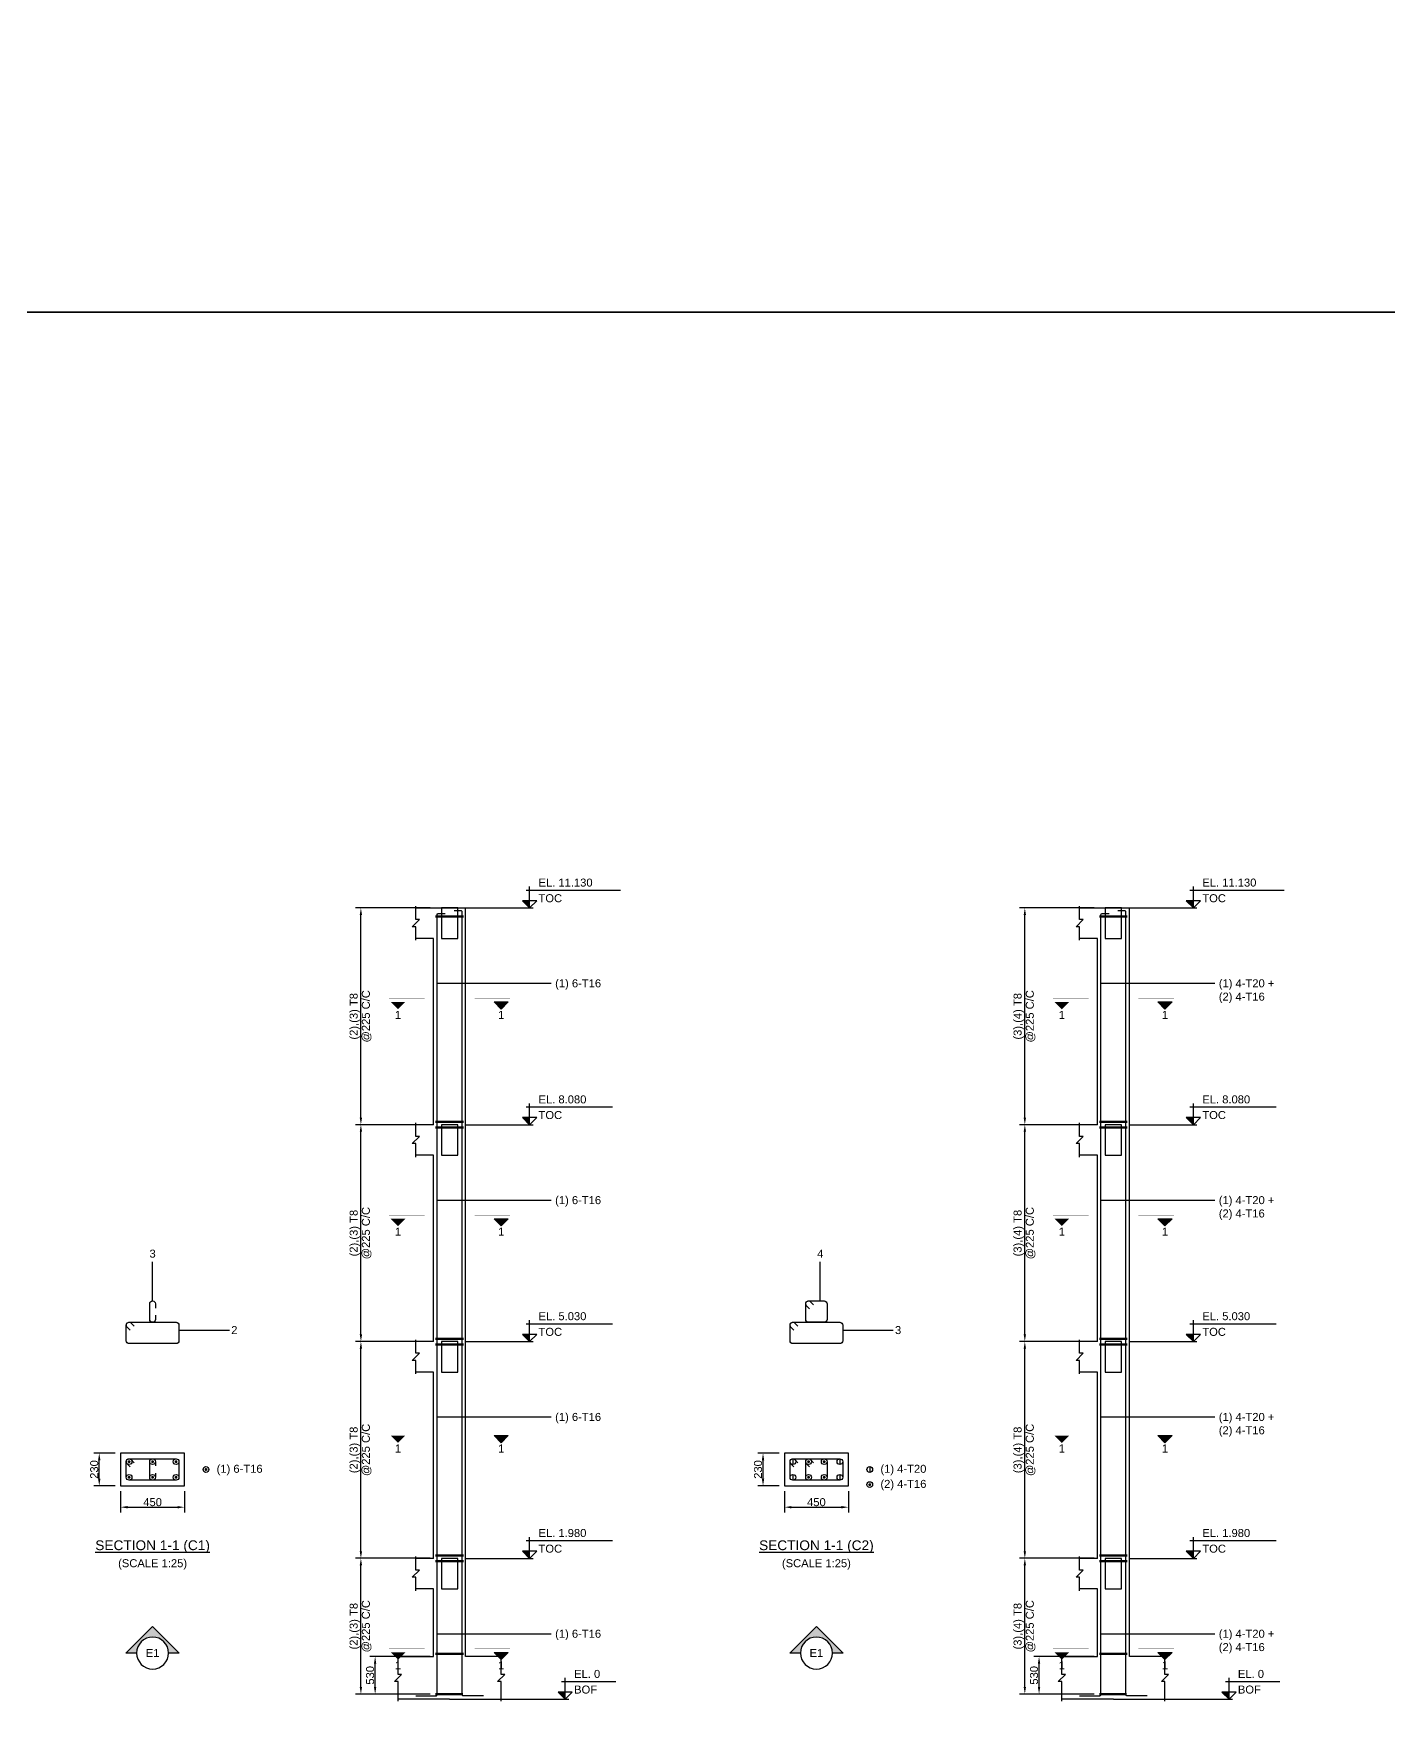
# Model space of a CAD drawing. Header units: inches. Extents: x -816171 to 9366335, y -450961 to 689132.
# Drawn here: x -361006 to -322912, y 46763 to 93886 of the extents above; entities that cross this region are included whole.
import ezdxf
from ezdxf.enums import TextEntityAlignment as Align

# ---------------------------------------------------------------- set-up
doc = ezdxf.new("R2010")
doc.units = ezdxf.units.IN
doc.header["$MEASUREMENT"] = 0
doc.linetypes.add('SCHidden', pattern=[1000, 500, -500])
for name, color, linetype in [('colSectionMarkLayer', 5, 'Continuous'), ('Concrete Line', 2, 'Continuous'), ('Dim', 31, 'Continuous'), ('Hatch', 25, 'Continuous'), ('Labels', 4, 'Continuous'), ('Link', 225, 'Continuous'), ('Reinforcement', 130, 'Continuous'), ('Text', 31, 'Continuous')]:
    doc.layers.add(name, color=color, linetype=linetype)
doc.styles.add('SC-BBS1', font='SansSerif')
doc.styles.add('SC-COL2', font='SansSerif')
doc.styles.get("Standard").update_dxf_attribs({"font": 'txt.shx'})
doc.dimstyles.new('ColumnSch', dxfattribs={"dimtxt": 225, "dimasz": 200, "dimexe": 150, "dimexo": 150, "dimgap": 25, "dimtad": 1, "dimtoh": 1, "dimdec": 4, "dimzin": 0, "dimdsep": 46, "dimtxsty": 'SC-COL2', "dimcen": 0.09, "dimclrd": 8, "dimclre": 8, "dimclrt": 31, "dimadec": 0, "dimazin": 0, "dimtfac": 1, "dimtdec": 0, "dimtix": 1, "dimtofl": 0, "dimtmove": 0, "dimatfit": 3, "dimfxl": 1, "dimtolj": 1, "dimtzin": 0, "dimarcsym": 0})
doc.dimstyles.get("Standard").update_dxf_attribs({"dimtxt": 0.18, "dimasz": 0.18, "dimexe": 0.18, "dimexo": 0.0625, "dimgap": 0.09, "dimtad": 0, "dimtih": 1, "dimtoh": 1, "dimdec": 4, "dimzin": 0, "dimdsep": 46, "dimtxsty": 'Standard', "dimcen": 0.09, "dimadec": 0, "dimazin": 0, "dimtfac": 1, "dimtdec": 4, "dimtofl": 0, "dimtmove": 0, "dimatfit": 3, "dimfxl": 1, "dimtolj": 1, "dimtzin": 0, "dimarcsym": 0})

# ---------------------------------------------------------------- blocks, each defined once
blk = doc.blocks.new('*D351')
at = {"layer": 'DEFPOINTS', "color": 0, "transparency": 16777216}
for p in [(-351802, 51013), (-349702, 51013), (-349702, 47195)]:
    blk.add_point(p, dxfattribs=at)
at = {"layer": 'Dim', "color": 8, "lineweight": -2, "transparency": 16777216}
for p, q in [((-349852, 51013), (-351952, 51013)), ((-351802, 47395), (-351802, 50813)), ((-349852, 47195), (-351952, 47195))]:
    blk.add_line(p, q, dxfattribs=at)
at = {"layer": 'Dim', "color": 8, "transparency": 16777216}
for points in [[(-351835, 50813), (-351769, 50813), (-351802, 51013)], [(-351835, 47395), (-351769, 47395), (-351802, 47195)]]:
    blk.add_solid(points, dxfattribs=at)
at = {"layer": 'Dim', "color": 31, "lineweight": 50, "transparency": 16777216, "char_height": 225, "attachment_point": 5, "rotation": 90, "style": 'SC-COL2'}
for s, insert in [('\\A1;(2),(3) T8', (-351972, 49104)), ('\\A1;@225 C/C', (-351640, 49104))]:
    blk.add_mtext(s, dxfattribs=dict(at, insert=insert))
blk = doc.blocks.new('*D352')
at = {"layer": 'DEFPOINTS', "color": 0, "transparency": 16777216}
for p in [(-351402, 48251), (-349702, 48251), (-349702, 47195)]:
    blk.add_point(p, dxfattribs=at)
at = {"layer": 'Dim', "color": 8, "lineweight": -2, "transparency": 16777216}
for p, q in [((-349852, 48251), (-351552, 48251)), ((-351402, 47395), (-351402, 48051)), ((-349852, 47195), (-351552, 47195))]:
    blk.add_line(p, q, dxfattribs=at)
at = {"layer": 'Dim', "color": 8, "transparency": 16777216}
for points in [[(-351435, 48051), (-351369, 48051), (-351402, 48251)], [(-351435, 47395), (-351369, 47395), (-351402, 47195)]]:
    blk.add_solid(points, dxfattribs=at)
at = {"layer": 'Dim', "color": 31, "lineweight": 50, "transparency": 16777216, "insert": (-351543, 47723), "char_height": 225, "attachment_point": 5, "rotation": 90, "style": 'SC-COL2'}
blk.add_mtext('\\A1;530', dxfattribs=at)
blk = doc.blocks.new('*D353')
at = {"layer": 'DEFPOINTS', "color": 0, "transparency": 16777216}
for p in [(-351802, 57109), (-349702, 57109), (-349702, 51013)]:
    blk.add_point(p, dxfattribs=at)
at = {"layer": 'Dim', "color": 8, "lineweight": -2, "transparency": 16777216}
for p, q in [((-349852, 57109), (-351952, 57109)), ((-351802, 51213), (-351802, 56909)), ((-349852, 51013), (-351952, 51013))]:
    blk.add_line(p, q, dxfattribs=at)
at = {"layer": 'Dim', "color": 8, "transparency": 16777216}
for points in [[(-351835, 56909), (-351769, 56909), (-351802, 57109)], [(-351835, 51213), (-351769, 51213), (-351802, 51013)]]:
    blk.add_solid(points, dxfattribs=at)
at = {"layer": 'Dim', "color": 31, "lineweight": 50, "transparency": 16777216, "char_height": 225, "attachment_point": 5, "rotation": 90, "style": 'SC-COL2'}
for s, insert in [('\\A1;(2),(3) T8', (-351972, 54061)), ('\\A1;@225 C/C', (-351640, 54061))]:
    blk.add_mtext(s, dxfattribs=dict(at, insert=insert))
blk = doc.blocks.new('*D354')
at = {"layer": 'DEFPOINTS', "color": 0, "transparency": 16777216}
for p in [(-351802, 63205), (-349702, 63205), (-349702, 57109)]:
    blk.add_point(p, dxfattribs=at)
at = {"layer": 'Dim', "color": 8, "lineweight": -2, "transparency": 16777216}
for p, q in [((-349852, 63205), (-351952, 63205)), ((-351802, 57309), (-351802, 63005)), ((-349852, 57109), (-351952, 57109))]:
    blk.add_line(p, q, dxfattribs=at)
at = {"layer": 'Dim', "color": 8, "transparency": 16777216}
for points in [[(-351835, 63005), (-351769, 63005), (-351802, 63205)], [(-351835, 57309), (-351769, 57309), (-351802, 57109)]]:
    blk.add_solid(points, dxfattribs=at)
at = {"layer": 'Dim', "color": 31, "lineweight": 50, "transparency": 16777216, "char_height": 225, "attachment_point": 5, "rotation": 90, "style": 'SC-COL2'}
for s, insert in [('\\A1;(2),(3) T8', (-351972, 60157)), ('\\A1;@225 C/C', (-351640, 60157))]:
    blk.add_mtext(s, dxfattribs=dict(at, insert=insert))
blk = doc.blocks.new('*D355')
at = {"layer": 'DEFPOINTS', "color": 0, "transparency": 16777216}
for p in [(-351802, 69301), (-349702, 69301), (-349702, 63205)]:
    blk.add_point(p, dxfattribs=at)
at = {"layer": 'Dim', "color": 8, "lineweight": -2, "transparency": 16777216}
for p, q in [((-349852, 69301), (-351952, 69301)), ((-351802, 63405), (-351802, 69101)), ((-349852, 63205), (-351952, 63205))]:
    blk.add_line(p, q, dxfattribs=at)
at = {"layer": 'Dim', "color": 8, "transparency": 16777216}
for points in [[(-351835, 69101), (-351769, 69101), (-351802, 69301)], [(-351835, 63405), (-351769, 63405), (-351802, 63205)]]:
    blk.add_solid(points, dxfattribs=at)
at = {"layer": 'Dim', "color": 31, "lineweight": 50, "transparency": 16777216, "char_height": 225, "attachment_point": 5, "rotation": 90, "style": 'SC-COL2'}
for s, insert in [('\\A1;@225 C/C', (-351640, 66253)), ('\\A1;(2),(3) T8', (-351972, 66253))]:
    blk.add_mtext(s, dxfattribs=dict(at, insert=insert))
blk = doc.blocks.new('*D356')
at = {"layer": 'DEFPOINTS', "color": 0, "transparency": 16777216}
for p in [(-358558, 53051), (-356758, 53051), (-356758, 52451)]:
    blk.add_point(p, dxfattribs=at)
at = {"layer": 'Dim', "color": 8, "lineweight": -2, "transparency": 16777216}
for p, q in [((-358558, 52901), (-358558, 52301)), ((-356758, 52901), (-356758, 52301)), ((-358358, 52451), (-356958, 52451))]:
    blk.add_line(p, q, dxfattribs=at)
at = {"layer": 'Dim', "color": 8, "transparency": 16777216}
for points in [[(-358358, 52484), (-358358, 52417), (-358558, 52451)], [(-356958, 52484), (-356958, 52417), (-356758, 52451)]]:
    blk.add_solid(points, dxfattribs=at)
at = {"layer": 'Dim', "color": 31, "transparency": 16777216, "insert": (-357658, 52591), "char_height": 225, "attachment_point": 5, "style": 'SC-COL2'}
blk.add_mtext('\\A1;450', dxfattribs=at)
blk = doc.blocks.new('*D357')
at = {"layer": 'DEFPOINTS', "color": 0, "transparency": 16777216}
for p in [(-359158, 53971), (-358558, 53971), (-358558, 53051)]:
    blk.add_point(p, dxfattribs=at)
at = {"layer": 'Dim', "color": 8, "lineweight": -2, "transparency": 16777216}
for p, q in [((-358708, 53971), (-359308, 53971)), ((-359158, 53251), (-359158, 53771)), ((-358708, 53051), (-359308, 53051))]:
    blk.add_line(p, q, dxfattribs=at)
at = {"layer": 'Dim', "color": 8, "transparency": 16777216}
for points in [[(-359191, 53771), (-359125, 53771), (-359158, 53971)], [(-359191, 53251), (-359125, 53251), (-359158, 53051)]]:
    blk.add_solid(points, dxfattribs=at)
at = {"layer": 'Dim', "color": 31, "transparency": 16777216, "insert": (-359299, 53511), "char_height": 225, "attachment_point": 5, "rotation": 90, "style": 'SC-COL2'}
blk.add_mtext('\\A1;230', dxfattribs=at)
blk = doc.blocks.new('*D358')
at = {"layer": 'DEFPOINTS', "color": 0, "transparency": 16777216}
for p in [(-333136, 51013), (-331036, 51013), (-331036, 47195)]:
    blk.add_point(p, dxfattribs=at)
at = {"layer": 'Dim', "color": 8, "lineweight": -2, "transparency": 16777216}
for p, q in [((-331186, 51013), (-333286, 51013)), ((-333136, 47395), (-333136, 50813)), ((-331186, 47195), (-333286, 47195))]:
    blk.add_line(p, q, dxfattribs=at)
at = {"layer": 'Dim', "color": 8, "transparency": 16777216}
for points in [[(-333169, 50813), (-333103, 50813), (-333136, 51013)], [(-333169, 47395), (-333103, 47395), (-333136, 47195)]]:
    blk.add_solid(points, dxfattribs=at)
at = {"layer": 'Dim', "color": 31, "lineweight": 50, "transparency": 16777216, "char_height": 225, "attachment_point": 5, "rotation": 90, "style": 'SC-COL2'}
for s, insert in [('\\A1;(3),(4) T8', (-333306, 49104)), ('\\A1;@225 C/C', (-332974, 49104))]:
    blk.add_mtext(s, dxfattribs=dict(at, insert=insert))
blk = doc.blocks.new('*D359')
at = {"layer": 'DEFPOINTS', "color": 0, "transparency": 16777216}
for p in [(-332736, 48251), (-331036, 48251), (-331036, 47195)]:
    blk.add_point(p, dxfattribs=at)
at = {"layer": 'Dim', "color": 8, "lineweight": -2, "transparency": 16777216}
for p, q in [((-331186, 48251), (-332886, 48251)), ((-332736, 47395), (-332736, 48051)), ((-331186, 47195), (-332886, 47195))]:
    blk.add_line(p, q, dxfattribs=at)
at = {"layer": 'Dim', "color": 8, "transparency": 16777216}
for points in [[(-332769, 48051), (-332703, 48051), (-332736, 48251)], [(-332769, 47395), (-332703, 47395), (-332736, 47195)]]:
    blk.add_solid(points, dxfattribs=at)
at = {"layer": 'Dim', "color": 31, "lineweight": 50, "transparency": 16777216, "insert": (-332877, 47723), "char_height": 225, "attachment_point": 5, "rotation": 90, "style": 'SC-COL2'}
blk.add_mtext('\\A1;530', dxfattribs=at)
blk = doc.blocks.new('*D360')
at = {"layer": 'DEFPOINTS', "color": 0, "transparency": 16777216}
for p in [(-333136, 57109), (-331036, 57109), (-331036, 51013)]:
    blk.add_point(p, dxfattribs=at)
at = {"layer": 'Dim', "color": 8, "lineweight": -2, "transparency": 16777216}
for p, q in [((-331186, 57109), (-333286, 57109)), ((-333136, 51213), (-333136, 56909)), ((-331186, 51013), (-333286, 51013))]:
    blk.add_line(p, q, dxfattribs=at)
at = {"layer": 'Dim', "color": 8, "transparency": 16777216}
for points in [[(-333169, 56909), (-333103, 56909), (-333136, 57109)], [(-333169, 51213), (-333103, 51213), (-333136, 51013)]]:
    blk.add_solid(points, dxfattribs=at)
at = {"layer": 'Dim', "color": 31, "lineweight": 50, "transparency": 16777216, "char_height": 225, "attachment_point": 5, "rotation": 90, "style": 'SC-COL2'}
for s, insert in [('\\A1;(3),(4) T8', (-333306, 54061)), ('\\A1;@225 C/C', (-332974, 54061))]:
    blk.add_mtext(s, dxfattribs=dict(at, insert=insert))
blk = doc.blocks.new('*D361')
at = {"layer": 'DEFPOINTS', "color": 0, "transparency": 16777216}
for p in [(-333136, 63205), (-331036, 63205), (-331036, 57109)]:
    blk.add_point(p, dxfattribs=at)
at = {"layer": 'Dim', "color": 8, "lineweight": -2, "transparency": 16777216}
for p, q in [((-331186, 63205), (-333286, 63205)), ((-333136, 57309), (-333136, 63005)), ((-331186, 57109), (-333286, 57109))]:
    blk.add_line(p, q, dxfattribs=at)
at = {"layer": 'Dim', "color": 8, "transparency": 16777216}
for points in [[(-333169, 63005), (-333103, 63005), (-333136, 63205)], [(-333169, 57309), (-333103, 57309), (-333136, 57109)]]:
    blk.add_solid(points, dxfattribs=at)
at = {"layer": 'Dim', "color": 31, "lineweight": 50, "transparency": 16777216, "char_height": 225, "attachment_point": 5, "rotation": 90, "style": 'SC-COL2'}
for s, insert in [('\\A1;(3),(4) T8', (-333306, 60157)), ('\\A1;@225 C/C', (-332974, 60157))]:
    blk.add_mtext(s, dxfattribs=dict(at, insert=insert))
blk = doc.blocks.new('*D362')
at = {"layer": 'DEFPOINTS', "color": 0, "transparency": 16777216}
for p in [(-333136, 69301), (-331036, 69301), (-331036, 63205)]:
    blk.add_point(p, dxfattribs=at)
at = {"layer": 'Dim', "color": 8, "lineweight": -2, "transparency": 16777216}
for p, q in [((-331186, 69301), (-333286, 69301)), ((-333136, 63405), (-333136, 69101)), ((-331186, 63205), (-333286, 63205))]:
    blk.add_line(p, q, dxfattribs=at)
at = {"layer": 'Dim', "color": 8, "transparency": 16777216}
for points in [[(-333169, 69101), (-333103, 69101), (-333136, 69301)], [(-333169, 63405), (-333103, 63405), (-333136, 63205)]]:
    blk.add_solid(points, dxfattribs=at)
at = {"layer": 'Dim', "color": 31, "lineweight": 50, "transparency": 16777216, "char_height": 225, "attachment_point": 5, "rotation": 90, "style": 'SC-COL2'}
for s, insert in [('\\A1;@225 C/C', (-332974, 66253)), ('\\A1;(3),(4) T8', (-333306, 66253))]:
    blk.add_mtext(s, dxfattribs=dict(at, insert=insert))
blk = doc.blocks.new('*D363')
at = {"layer": 'DEFPOINTS', "color": 0, "transparency": 16777216}
for p in [(-339896, 53051), (-338096, 53051), (-338096, 52451)]:
    blk.add_point(p, dxfattribs=at)
at = {"layer": 'Dim', "color": 8, "lineweight": -2, "transparency": 16777216}
for p, q in [((-339896, 52901), (-339896, 52301)), ((-338096, 52901), (-338096, 52301)), ((-339696, 52451), (-338296, 52451))]:
    blk.add_line(p, q, dxfattribs=at)
at = {"layer": 'Dim', "color": 8, "transparency": 16777216}
for points in [[(-339696, 52484), (-339696, 52417), (-339896, 52451)], [(-338296, 52484), (-338296, 52417), (-338096, 52451)]]:
    blk.add_solid(points, dxfattribs=at)
at = {"layer": 'Dim', "color": 31, "transparency": 16777216, "insert": (-338996, 52591), "char_height": 225, "attachment_point": 5, "style": 'SC-COL2'}
blk.add_mtext('\\A1;450', dxfattribs=at)
blk = doc.blocks.new('*D364')
at = {"layer": 'DEFPOINTS', "color": 0, "transparency": 16777216}
for p in [(-340496, 53971), (-339896, 53971), (-339896, 53051)]:
    blk.add_point(p, dxfattribs=at)
at = {"layer": 'Dim', "color": 8, "lineweight": -2, "transparency": 16777216}
for p, q in [((-340046, 53971), (-340646, 53971)), ((-340496, 53251), (-340496, 53771)), ((-340046, 53051), (-340646, 53051))]:
    blk.add_line(p, q, dxfattribs=at)
at = {"layer": 'Dim', "color": 8, "transparency": 16777216}
for points in [[(-340529, 53771), (-340463, 53771), (-340496, 53971)], [(-340529, 53251), (-340463, 53251), (-340496, 53051)]]:
    blk.add_solid(points, dxfattribs=at)
at = {"layer": 'Dim', "color": 31, "transparency": 16777216, "insert": (-340637, 53511), "char_height": 225, "attachment_point": 5, "rotation": 90, "style": 'SC-COL2'}
blk.add_mtext('\\A1;230', dxfattribs=at)

msp = doc.modelspace()

# ---------------------------------------------------------------- hatches: boundary and pattern name
at = {"layer": 'Hatch'}
for points in [[(-347058.01568, 69300.59386), (-347058.01568, 69500.59386), (-347258.01568, 69500.59386)], [(-328395.8351, 69300.59386), (-328395.8351, 69500.59386), (-328595.8351, 69500.59386)], [(-350958.01568, 66655.59386), (-350758.01568, 66455.59386), (-350558.01568, 66655.59386), (-350958.01568, 66655.59386)], [(-347658.01568, 66655.59386), (-347858.01568, 66455.59386), (-348058.01568, 66655.59386), (-347658.01568, 66655.59386)], [(-332295.8351, 66655.59386), (-332095.8351, 66455.59386), (-331895.8351, 66655.59386), (-332295.8351, 66655.59386)], [(-328995.8351, 66655.59386), (-329195.8351, 66455.59386), (-329395.8351, 66655.59386), (-328995.8351, 66655.59386)], [(-347058.01568, 63204.59386), (-347058.01568, 63404.59386), (-347258.01568, 63404.59386)], [(-328395.8351, 63204.59386), (-328395.8351, 63404.59386), (-328595.8351, 63404.59386)], [(-350958.01568, 60559.59386), (-350758.01568, 60359.59386), (-350558.01568, 60559.59386), (-350958.01568, 60559.59386)], [(-347658.01568, 60559.59386), (-347858.01568, 60359.59386), (-348058.01568, 60559.59386), (-347658.01568, 60559.59386)], [(-332295.8351, 60559.59386), (-332095.8351, 60359.59386), (-331895.8351, 60559.59386), (-332295.8351, 60559.59386)], [(-328995.8351, 60559.59386), (-329195.8351, 60359.59386), (-329395.8351, 60559.59386), (-328995.8351, 60559.59386)], [(-347058.01568, 57108.59386), (-347058.01568, 57308.59386), (-347258.01568, 57308.59386)], [(-328395.8351, 57108.59386), (-328395.8351, 57308.59386), (-328595.8351, 57308.59386)], [(-350958.01568, 54463.59386), (-350758.01568, 54263.59386), (-350558.01568, 54463.59386), (-350958.01568, 54463.59386)], [(-347658.01568, 54463.59386), (-347858.01568, 54263.59386), (-348058.01568, 54463.59386), (-347658.01568, 54463.59386)], [(-332295.8351, 54463.59386), (-332095.8351, 54263.59386), (-331895.8351, 54463.59386), (-332295.8351, 54463.59386)], [(-328995.8351, 54463.59386), (-329195.8351, 54263.59386), (-329395.8351, 54463.59386), (-328995.8351, 54463.59386)], [(-347058.01568, 51012.59386), (-347058.01568, 51212.59386), (-347258.01568, 51212.59386)], [(-328395.8351, 51012.59386), (-328395.8351, 51212.59386), (-328595.8351, 51212.59386)], [(-350958.01568, 48367.59386), (-350758.01568, 48167.59386), (-350558.01568, 48367.59386), (-350958.01568, 48367.59386)], [(-347658.01568, 48367.59386), (-347858.01568, 48167.59386), (-348058.01568, 48367.59386), (-347658.01568, 48367.59386)], [(-332295.8351, 48367.59386), (-332095.8351, 48167.59386), (-331895.8351, 48367.59386), (-332295.8351, 48367.59386)], [(-328995.8351, 48367.59386), (-329195.8351, 48167.59386), (-329395.8351, 48367.59386), (-328995.8351, 48367.59386)], [(-346058.01568, 47050.59386), (-346058.01568, 47250.59386), (-346258.01568, 47250.59386)], [(-327395.8351, 47050.59386), (-327395.8351, 47250.59386), (-327595.8351, 47250.59386)]]:
    msp.add_hatch(color=256, dxfattribs=at).paths.add_polyline_path(points, flags=0)
h = msp.add_hatch(color=256, dxfattribs=at)
edge = h.paths.add_edge_path(flags=16)
edge.add_line((-358108.01568, 48350.59386), (-358408.01568, 48350.59386))
edge.add_line((-358408.01568, 48350.59386), (-357658.01568, 49100.59386))
edge.add_line((-357658.01568, 49100.59386), (-356908.01568, 48350.59386))
edge.add_line((-356908.01568, 48350.59386), (-357208.01568, 48350.59386))
edge.add_arc((-357658.01568, 48350.59386), 450, 0, 180)
h = msp.add_hatch(color=256, dxfattribs=at)
edge = h.paths.add_edge_path(flags=16)
edge.add_line((-339445.8351, 48350.59386), (-339745.8351, 48350.59386))
edge.add_line((-339745.8351, 48350.59386), (-338995.8351, 49100.59386))
edge.add_line((-338995.8351, 49100.59386), (-338245.8351, 48350.59386))
edge.add_line((-338245.8351, 48350.59386), (-338545.8351, 48350.59386))
edge.add_arc((-338995.8351, 48350.59386), 450, 0, 180)

# ---------------------------------------------------------------- linework, layer by layer
at = {"lineweight": 50}
for p, q in [((-349702.01568, 69060.59386), (-348914.01568, 69060.59386)), ((-331035.8351, 69060.59386), (-330255.8351, 69060.59386)), ((-349702.01568, 63284.59386), (-348914.01568, 63284.59386)), ((-331035.8351, 63284.59386), (-330255.8351, 63284.59386)), ((-349702.01568, 63124.59386), (-348914.01568, 63124.59386)), ((-331035.8351, 63124.59386), (-330255.8351, 63124.59386)), ((-349702.01568, 57188.59386), (-348914.01568, 57188.59386)), ((-349702.01568, 57028.59386), (-348914.01568, 57028.59386)), ((-331035.8351, 57188.59386), (-330255.8351, 57188.59386)), ((-331035.8351, 57028.59386), (-330255.8351, 57028.59386)), ((-349702.01568, 51092.59386), (-348914.01568, 51092.59386)), ((-349702.01568, 50932.59386), (-348914.01568, 50932.59386)), ((-331035.8351, 51092.59386), (-330255.8351, 51092.59386)), ((-331035.8351, 50932.59386), (-330255.8351, 50932.59386)), ((-349702.01568, 48330.59386), (-348914.01568, 48330.59386)), ((-331035.8351, 48330.59386), (-330255.8351, 48330.59386)), ((-349702.01568, 47194.59386), (-348938.01568, 47194.59386)), ((-331035.8351, 47194.59386), (-330275.8351, 47194.59386))]:
    msp.add_line(p, q, dxfattribs=at)
for points in [[(-352437.9355, 86049.11051), (-437948.1692, 86049.11051), (-437948.1692, 140327.57571), (-352437.9355, 140327.57571)], [(-352437.9355, 31770.64531), (-437948.1692, 31770.64531), (-437948.1692, 86049.11051), (-352437.9355, 86049.11051)], [(-266927.7018, 86049.11051), (-352437.9355, 86049.11051)], [(-352437.9355, 86049.11051), (-266927.7018, 86049.11051)]]:
    msp.add_lwpolyline(points)
at = {"layer": 'colSectionMarkLayer'}
for p, q in [((-347158.01568, 69800.59386), (-344508.01568, 69800.59386)), ((-347058.01568, 69300.59386), (-347058.01568, 69900.59386)), ((-328495.8351, 69800.59386), (-325845.8351, 69800.59386)), ((-328395.8351, 69300.59386), (-328395.8351, 69900.59386)), ((-348858.01568, 69300.59386), (-346958.01568, 69300.59386)), ((-330195.8351, 69300.59386), (-328295.8351, 69300.59386)), ((-347158.01568, 63704.59386), (-344733.01568, 63704.59386)), ((-347058.01568, 63204.59386), (-347058.01568, 63804.59386)), ((-328495.8351, 63704.59386), (-326070.8351, 63704.59386)), ((-328395.8351, 63204.59386), (-328395.8351, 63804.59386)), ((-348858.01568, 63204.59386), (-346958.01568, 63204.59386)), ((-330195.8351, 63204.59386), (-328295.8351, 63204.59386)), ((-347158.01568, 57608.59386), (-344733.01568, 57608.59386)), ((-347058.01568, 57108.59386), (-347058.01568, 57708.59386)), ((-328495.8351, 57608.59386), (-326070.8351, 57608.59386)), ((-328395.8351, 57108.59386), (-328395.8351, 57708.59386)), ((-348858.01568, 57108.59386), (-346958.01568, 57108.59386)), ((-330195.8351, 57108.59386), (-328295.8351, 57108.59386)), ((-347158.01568, 51512.59386), (-344733.01568, 51512.59386)), ((-347058.01568, 51012.59386), (-347058.01568, 51612.59386)), ((-328495.8351, 51512.59386), (-326070.8351, 51512.59386)), ((-328395.8351, 51012.59386), (-328395.8351, 51612.59386)), ((-348858.01568, 51012.59386), (-346958.01568, 51012.59386)), ((-330195.8351, 51012.59386), (-328295.8351, 51012.59386)), ((-346058.01568, 47050.59386), (-346058.01568, 47650.59386)), ((-327395.8351, 47050.59386), (-327395.8351, 47650.59386)), ((-346158.01568, 47550.59386), (-344633.01568, 47550.59386)), ((-327495.8351, 47550.59386), (-325970.8351, 47550.59386)), ((-347858.01568, 47050.59386), (-345958.01568, 47050.59386)), ((-329195.8351, 47050.59386), (-327295.8351, 47050.59386))]:
    msp.add_line(p, q, dxfattribs=at)
for points in [[(-347058.01568, 69300.59386), (-346858.01568, 69500.59386), (-347258.01568, 69500.59386)], [(-328395.8351, 69300.59386), (-328195.8351, 69500.59386), (-328595.8351, 69500.59386)], [(-347058.01568, 63204.59386), (-346858.01568, 63404.59386), (-347258.01568, 63404.59386)], [(-328395.8351, 63204.59386), (-328195.8351, 63404.59386), (-328595.8351, 63404.59386)], [(-347058.01568, 57108.59386), (-346858.01568, 57308.59386), (-347258.01568, 57308.59386)], [(-328395.8351, 57108.59386), (-328195.8351, 57308.59386), (-328595.8351, 57308.59386)], [(-347058.01568, 51012.59386), (-346858.01568, 51212.59386), (-347258.01568, 51212.59386)], [(-328395.8351, 51012.59386), (-328195.8351, 51212.59386), (-328595.8351, 51212.59386)], [(-346058.01568, 47050.59386), (-345858.01568, 47250.59386), (-346258.01568, 47250.59386)], [(-327395.8351, 47050.59386), (-327195.8351, 47250.59386), (-327595.8351, 47250.59386)]]:
    msp.add_lwpolyline(points, close=True, dxfattribs=at)
at = {"layer": 'colSectionMarkLayer', "const_width": 5}
for points in [[(-350008.01568, 66755.59386), (-351008.01568, 66755.59386)], [(-350958.01568, 66655.59386), (-350758.01568, 66455.59386), (-350558.01568, 66655.59386), (-350958.01568, 66655.59386)], [(-348608.01568, 66755.59386), (-347608.01568, 66755.59386)], [(-331345.8351, 66755.59386), (-332345.8351, 66755.59386)], [(-332295.8351, 66655.59386), (-332095.8351, 66455.59386), (-331895.8351, 66655.59386), (-332295.8351, 66655.59386)], [(-329945.8351, 66755.59386), (-328945.8351, 66755.59386)], [(-350008.01568, 60659.59386), (-351008.01568, 60659.59386)], [(-350958.01568, 60559.59386), (-350758.01568, 60359.59386), (-350558.01568, 60559.59386), (-350958.01568, 60559.59386)], [(-348608.01568, 60659.59386), (-347608.01568, 60659.59386)], [(-331345.8351, 60659.59386), (-332345.8351, 60659.59386)], [(-332295.8351, 60559.59386), (-332095.8351, 60359.59386), (-331895.8351, 60559.59386), (-332295.8351, 60559.59386)], [(-329945.8351, 60659.59386), (-328945.8351, 60659.59386)], [(-350008.01568, 54563.59386), (-351008.01568, 54563.59386)], [(-350958.01568, 54463.59386), (-350758.01568, 54263.59386), (-350558.01568, 54463.59386), (-350958.01568, 54463.59386)], [(-348608.01568, 54563.59386), (-347608.01568, 54563.59386)], [(-331345.8351, 54563.59386), (-332345.8351, 54563.59386)], [(-332295.8351, 54463.59386), (-332095.8351, 54263.59386), (-331895.8351, 54463.59386), (-332295.8351, 54463.59386)], [(-329945.8351, 54563.59386), (-328945.8351, 54563.59386)], [(-350008.01568, 48467.59386), (-351008.01568, 48467.59386)], [(-350958.01568, 48367.59386), (-350758.01568, 48167.59386), (-350558.01568, 48367.59386), (-350958.01568, 48367.59386)], [(-348608.01568, 48467.59386), (-347608.01568, 48467.59386)], [(-331345.8351, 48467.59386), (-332345.8351, 48467.59386)], [(-332295.8351, 48367.59386), (-332095.8351, 48167.59386), (-331895.8351, 48367.59386), (-332295.8351, 48367.59386)], [(-329945.8351, 48467.59386), (-328945.8351, 48467.59386)]]:
    msp.add_lwpolyline(points, dxfattribs=at)
at = {"layer": 'colSectionMarkLayer'}
for points in [[(-347658.01568, 66655.59386), (-347858.01568, 66455.59386), (-348058.01568, 66655.59386), (-347658.01568, 66655.59386)], [(-328995.8351, 66655.59386), (-329195.8351, 66455.59386), (-329395.8351, 66655.59386), (-328995.8351, 66655.59386)], [(-347658.01568, 60559.59386), (-347858.01568, 60359.59386), (-348058.01568, 60559.59386), (-347658.01568, 60559.59386)], [(-328995.8351, 60559.59386), (-329195.8351, 60359.59386), (-329395.8351, 60559.59386), (-328995.8351, 60559.59386)], [(-347658.01568, 54463.59386), (-347858.01568, 54263.59386), (-348058.01568, 54463.59386), (-347658.01568, 54463.59386)], [(-328995.8351, 54463.59386), (-329195.8351, 54263.59386), (-329395.8351, 54463.59386), (-328995.8351, 54463.59386)], [(-347658.01568, 48367.59386), (-347858.01568, 48167.59386), (-348058.01568, 48367.59386), (-347658.01568, 48367.59386)], [(-328995.8351, 48367.59386), (-329195.8351, 48167.59386), (-329395.8351, 48367.59386), (-328995.8351, 48367.59386)]]:
    msp.add_lwpolyline(points, dxfattribs=at)
for points in [[(-358108.01568, 48350.59386), (-358408.01568, 48350.59386), (-357658.01568, 49100.59386), (-356908.01568, 48350.59386), (-357208.01568, 48350.59386, 1), (-358108.01568, 48350.59386, 1), (-357208.01568, 48350.59386)], [(-339445.8351, 48350.59386), (-339745.8351, 48350.59386), (-338995.8351, 49100.59386), (-338245.8351, 48350.59386), (-338545.8351, 48350.59386, 1), (-339445.8351, 48350.59386, 1), (-338545.8351, 48350.59386)]]:
    msp.add_lwpolyline(points, format="xyb", dxfattribs=at)
at = {"layer": 'Concrete Line'}
for p, q in [((-350258.01568, 69300.59386), (-348858.01568, 69300.59386)), ((-348858.01568, 63204.59386), (-348858.01568, 69300.59386)), ((-331595.8351, 69300.59386), (-330195.8351, 69300.59386)), ((-330195.8351, 63204.59386), (-330195.8351, 69300.59386)), ((-349758.01568, 68440.59386), (-350258.01568, 68440.59386)), ((-349758.01568, 63204.59386), (-349758.01568, 68440.59386)), ((-331095.8351, 68440.59386), (-331595.8351, 68440.59386)), ((-331095.8351, 63204.59386), (-331095.8351, 68440.59386)), ((-349758.01568, 63204.59386), (-350258.01568, 63204.59386)), ((-349758.01568, 63204.59386), (-349758.01568, 63204.59386)), ((-349758.01568, 63204.59386), (-349758.01568, 63204.59386)), ((-348858.01568, 57108.59386), (-348858.01568, 63204.59386)), ((-348858.01568, 63204.59386), (-348858.01568, 63204.59386)), ((-348858.01568, 63204.59386), (-348858.01568, 63204.59386)), ((-331095.8351, 63204.59386), (-331595.8351, 63204.59386)), ((-331095.8351, 63204.59386), (-331095.8351, 63204.59386)), ((-331095.8351, 63204.59386), (-331095.8351, 63204.59386)), ((-330195.8351, 57108.59386), (-330195.8351, 63204.59386)), ((-330195.8351, 63204.59386), (-330195.8351, 63204.59386)), ((-330195.8351, 63204.59386), (-330195.8351, 63204.59386)), ((-349758.01568, 62344.59386), (-350258.01568, 62344.59386)), ((-349758.01568, 57108.59386), (-349758.01568, 62344.59386)), ((-331095.8351, 62344.59386), (-331595.8351, 62344.59386)), ((-331095.8351, 57108.59386), (-331095.8351, 62344.59386)), ((-349758.01568, 57108.59386), (-350258.01568, 57108.59386)), ((-349758.01568, 57108.59386), (-349758.01568, 57108.59386)), ((-349758.01568, 57108.59386), (-349758.01568, 57108.59386)), ((-348858.01568, 51012.59386), (-348858.01568, 57108.59386)), ((-348858.01568, 57108.59386), (-348858.01568, 57108.59386)), ((-348858.01568, 57108.59386), (-348858.01568, 57108.59386)), ((-331095.8351, 57108.59386), (-331595.8351, 57108.59386)), ((-331095.8351, 57108.59386), (-331095.8351, 57108.59386)), ((-331095.8351, 57108.59386), (-331095.8351, 57108.59386)), ((-330195.8351, 51012.59386), (-330195.8351, 57108.59386)), ((-330195.8351, 57108.59386), (-330195.8351, 57108.59386)), ((-330195.8351, 57108.59386), (-330195.8351, 57108.59386)), ((-349758.01568, 56248.59386), (-350258.01568, 56248.59386)), ((-349758.01568, 51012.59386), (-349758.01568, 56248.59386)), ((-331095.8351, 56248.59386), (-331595.8351, 56248.59386)), ((-331095.8351, 51012.59386), (-331095.8351, 56248.59386)), ((-349758.01568, 51012.59386), (-350258.01568, 51012.59386)), ((-349758.01568, 51012.59386), (-349758.01568, 51012.59386)), ((-349758.01568, 51012.59386), (-349758.01568, 51012.59386)), ((-348858.01568, 48250.59386), (-348858.01568, 51012.59386)), ((-348858.01568, 51012.59386), (-348858.01568, 51012.59386)), ((-348858.01568, 51012.59386), (-348858.01568, 51012.59386)), ((-331095.8351, 51012.59386), (-331595.8351, 51012.59386)), ((-331095.8351, 51012.59386), (-331095.8351, 51012.59386)), ((-331095.8351, 51012.59386), (-331095.8351, 51012.59386)), ((-330195.8351, 48250.59386), (-330195.8351, 51012.59386)), ((-330195.8351, 51012.59386), (-330195.8351, 51012.59386)), ((-330195.8351, 51012.59386), (-330195.8351, 51012.59386)), ((-349758.01568, 50152.59386), (-350258.01568, 50152.59386)), ((-349758.01568, 48250.59386), (-349758.01568, 50152.59386)), ((-331095.8351, 50152.59386), (-331595.8351, 50152.59386)), ((-331095.8351, 48250.59386), (-331095.8351, 50152.59386)), ((-350758.01568, 48250.59386), (-349758.01568, 48250.59386)), ((-347858.01568, 48250.59386), (-348858.01568, 48250.59386)), ((-347858.01568, 48250.59386), (-348858.01568, 48250.59386)), ((-332095.8351, 48250.59386), (-331095.8351, 48250.59386)), ((-329195.8351, 48250.59386), (-330195.8351, 48250.59386)), ((-329195.8351, 48250.59386), (-330195.8351, 48250.59386)), ((-349308.01568, 47050.59386), (-350758.01568, 47050.59386)), ((-349308.01568, 47050.59386), (-347858.01568, 47050.59386)), ((-330645.8351, 47050.59386), (-332095.8351, 47050.59386)), ((-330645.8351, 47050.59386), (-329195.8351, 47050.59386))]:
    msp.add_line(p, q, dxfattribs=at)
for points in [[(-350258.01568, 68390.59386), (-350258.01568, 68770.59386), (-350358.01568, 68770.59386), (-350158.01568, 68970.59386), (-350258.01568, 68970.59386), (-350258.01568, 69350.59386)], [(-331595.8351, 68390.59386), (-331595.8351, 68770.59386), (-331695.8351, 68770.59386), (-331495.8351, 68970.59386), (-331595.8351, 68970.59386), (-331595.8351, 69350.59386)], [(-350258.01568, 62294.59386), (-350258.01568, 62674.59386), (-350358.01568, 62674.59386), (-350158.01568, 62874.59386), (-350258.01568, 62874.59386), (-350258.01568, 63254.59386)], [(-331595.8351, 62294.59386), (-331595.8351, 62674.59386), (-331695.8351, 62674.59386), (-331495.8351, 62874.59386), (-331595.8351, 62874.59386), (-331595.8351, 63254.59386)], [(-350258.01568, 56198.59386), (-350258.01568, 56578.59386), (-350358.01568, 56578.59386), (-350158.01568, 56778.59386), (-350258.01568, 56778.59386), (-350258.01568, 57158.59386)], [(-331595.8351, 56198.59386), (-331595.8351, 56578.59386), (-331695.8351, 56578.59386), (-331495.8351, 56778.59386), (-331595.8351, 56778.59386), (-331595.8351, 57158.59386)], [(-350258.01568, 50102.59386), (-350258.01568, 50482.59386), (-350358.01568, 50482.59386), (-350158.01568, 50682.59386), (-350258.01568, 50682.59386), (-350258.01568, 51062.59386)], [(-331595.8351, 50102.59386), (-331595.8351, 50482.59386), (-331695.8351, 50482.59386), (-331495.8351, 50682.59386), (-331595.8351, 50682.59386), (-331595.8351, 51062.59386)], [(-350758.01568, 47000.59386), (-350758.01568, 47550.59386), (-350858.01568, 47550.59386), (-350658.01568, 47750.59386), (-350758.01568, 47750.59386), (-350758.01568, 48300.59386)], [(-347858.01568, 47000.59386), (-347858.01568, 47550.59386), (-347958.01568, 47550.59386), (-347758.01568, 47750.59386), (-347858.01568, 47750.59386), (-347858.01568, 48300.59386)], [(-332095.8351, 47000.59386), (-332095.8351, 47550.59386), (-332195.8351, 47550.59386), (-331995.8351, 47750.59386), (-332095.8351, 47750.59386), (-332095.8351, 48300.59386)], [(-329195.8351, 47000.59386), (-329195.8351, 47550.59386), (-329295.8351, 47550.59386), (-329095.8351, 47750.59386), (-329195.8351, 47750.59386), (-329195.8351, 48300.59386)]]:
    msp.add_lwpolyline(points, dxfattribs=at)
for points in [[(-349538.01568, 69300.59386), (-349538.01568, 68440.59386), (-349078.01568, 68440.59386), (-349078.01568, 69300.59386)], [(-330875.8351, 69300.59386), (-330875.8351, 68440.59386), (-330415.8351, 68440.59386), (-330415.8351, 69300.59386)], [(-349538.01568, 63204.59386), (-349538.01568, 62344.59386), (-349078.01568, 62344.59386), (-349078.01568, 63204.59386)], [(-330875.8351, 63204.59386), (-330875.8351, 62344.59386), (-330415.8351, 62344.59386), (-330415.8351, 63204.59386)], [(-349538.01568, 57108.59386), (-349538.01568, 56248.59386), (-349078.01568, 56248.59386), (-349078.01568, 57108.59386)], [(-330875.8351, 57108.59386), (-330875.8351, 56248.59386), (-330415.8351, 56248.59386), (-330415.8351, 57108.59386)], [(-358558.01568, 53050.59386), (-356758.01568, 53050.59386), (-356758.01568, 53050.59386), (-356758.01568, 53970.59386), (-356758.01568, 53970.59386), (-358558.01568, 53970.59386), (-358558.01568, 53970.59386), (-358558.01568, 53050.59386)], [(-339895.8351, 53050.59386), (-338095.8351, 53050.59386), (-338095.8351, 53050.59386), (-338095.8351, 53970.59386), (-338095.8351, 53970.59386), (-339895.8351, 53970.59386), (-339895.8351, 53970.59386), (-339895.8351, 53050.59386)], [(-349538.01568, 51012.59386), (-349538.01568, 50152.59386), (-349078.01568, 50152.59386), (-349078.01568, 51012.59386)], [(-330875.8351, 51012.59386), (-330875.8351, 50152.59386), (-330415.8351, 50152.59386), (-330415.8351, 51012.59386)]]:
    msp.add_lwpolyline(points, close=True, dxfattribs=at)
at = {"layer": 'Concrete Line', "linetype": 'SCHidden', "ltscale": 0.3}
for points in [[(-330875.8351, 69300.59386), (-330875.8351, 68440.59386), (-330415.8351, 68440.59386), (-330415.8351, 69300.59386)], [(-330875.8351, 63204.59386), (-330875.8351, 62344.59386), (-330415.8351, 62344.59386), (-330415.8351, 63204.59386)], [(-330875.8351, 57108.59386), (-330875.8351, 56248.59386), (-330415.8351, 56248.59386), (-330415.8351, 57108.59386)], [(-330875.8351, 51012.59386), (-330875.8351, 50152.59386), (-330415.8351, 50152.59386), (-330415.8351, 51012.59386)]]:
    msp.add_lwpolyline(points, close=True, dxfattribs=at)
at = {"layer": 'Link'}
for points in [[(-357578.01568, 57850.59386), (-357578.01568, 57730.59386, -1), (-357738.01568, 57730.59386), (-357738.01568, 58170.59386, -1), (-357578.01568, 58170.59386), (-357578.01568, 58050.59386)], [(-339187.55109, 58029.17246), (-339272.40375, 58114.02543, -0.6681779738), (-339215.8351, 58250.59386), (-338775.8351, 58250.59386, -0.4142135624), (-338695.8351, 58170.59386), (-338695.8351, 57730.59386, -0.4142135624), (-338775.8351, 57650.59386), (-339215.8351, 57650.59386, -0.4142135624), (-339295.8351, 57730.59386), (-339295.8351, 58170.59386, -0.6681793021), (-339159.26646, 58227.1623), (-339074.4138, 58142.30933)], [(-358289.73167, 57429.17246), (-358374.58433, 57514.02543, -0.6681779738), (-358318.01568, 57650.59386), (-356998.01568, 57650.59386, -0.4142135624), (-356918.01568, 57570.59386), (-356918.01568, 57130.59386, -0.4142135624), (-356998.01568, 57050.59386), (-358318.01568, 57050.59386, -0.4142135624), (-358398.01568, 57130.59386), (-358398.01568, 57570.59386, -0.6681793021), (-358261.44704, 57627.1623), (-358176.59438, 57542.30933)], [(-339627.55109, 57429.17246), (-339712.40375, 57514.02543, -0.6681779738), (-339655.8351, 57650.59386), (-338335.8351, 57650.59386, -0.4142135624), (-338255.8351, 57570.59386), (-338255.8351, 57130.59386, -0.4142135624), (-338335.8351, 57050.59386), (-339655.8351, 57050.59386, -0.4142135624), (-339735.8351, 57130.59386), (-339735.8351, 57570.59386, -0.6681793021), (-339599.26646, 57627.1623), (-339514.4138, 57542.30933)], [(-358289.73167, 53589.17246), (-358374.58433, 53674.02543, -0.6681779738), (-358318.01568, 53810.59386), (-356998.01568, 53810.59386, -0.4142135624), (-356918.01568, 53730.59386), (-356918.01568, 53290.59386, -0.4142135624), (-356998.01568, 53210.59386), (-358318.01568, 53210.59386, -0.4142135624), (-358398.01568, 53290.59386), (-358398.01568, 53730.59386, -0.6681793021), (-358261.44704, 53787.1623), (-358176.59438, 53702.30933)], [(-357578.01568, 53410.59386), (-357578.01568, 53290.59386, -1), (-357738.01568, 53290.59386), (-357738.01568, 53730.59386, -1), (-357578.01568, 53730.59386), (-357578.01568, 53610.59386)], [(-339627.55109, 53589.17246), (-339712.40375, 53674.02543, -0.6681779738), (-339655.8351, 53810.59386), (-338335.8351, 53810.59386, -0.4142135624), (-338255.8351, 53730.59386), (-338255.8351, 53290.59386, -0.4142135624), (-338335.8351, 53210.59386), (-339655.8351, 53210.59386, -0.4142135624), (-339735.8351, 53290.59386), (-339735.8351, 53730.59386, -0.6681793021), (-339599.26646, 53787.1623), (-339514.4138, 53702.30933)], [(-339187.55109, 53589.17246), (-339272.40375, 53674.02543, -0.6681779738), (-339215.8351, 53810.59386), (-338775.8351, 53810.59386, -0.4142135624), (-338695.8351, 53730.59386), (-338695.8351, 53290.59386, -0.4142135624), (-338775.8351, 53210.59386), (-339215.8351, 53210.59386, -0.4142135624), (-339295.8351, 53290.59386), (-339295.8351, 53730.59386, -0.6681793021), (-339159.26646, 53787.1623), (-339074.4138, 53702.30933)]]:
    msp.add_lwpolyline(points, format="xyb", dxfattribs=at)
at = {"layer": 'Reinforcement', "lineweight": 25}
for points in [[(-349662.01568, 64094.59386), (-349662.01568, 65822.59386), (-349662.01568, 66362.59386), (-349662.01568, 69110.59386, -0.4142135624), (-349632.01568, 69140.59386), (-349432.01568, 69140.59386)], [(-348954.01568, 65822.59386), (-348954.01568, 67550.59386), (-348954.01568, 68090.59386), (-348954.01568, 69190.59386, 0.4142135624), (-348984.01568, 69220.59386), (-349184.01568, 69220.59386)], [(-330995.8351, 63662.59386), (-330995.8351, 65822.59386), (-330995.8351, 66362.59386), (-330995.8351, 69110.59386, -0.4142135624), (-330965.8351, 69140.59386), (-330765.8351, 69140.59386)], [(-330295.8351, 65822.59386), (-330295.8351, 67550.59386), (-330295.8351, 68090.59386), (-330295.8351, 69190.59386, 0.4142135624), (-330325.8351, 69220.59386), (-330525.8351, 69220.59386)], [(-348354.01568, 47146.59386), (-348924.01568, 47146.59386, -0.4142135624), (-348954.01568, 47176.59386), (-348954.01568, 55358.59386)], [(-329695.8351, 47150.59386), (-330265.8351, 47150.59386, -0.4142135624), (-330295.8351, 47180.59386), (-330295.8351, 55358.59386)], [(-350262.01568, 47146.59386), (-349692.01568, 47146.59386, 0.4142135624), (-349662.01568, 47176.59386), (-349662.01568, 53630.59386)], [(-331595.8351, 47150.59386), (-331025.8351, 47150.59386, 0.4142135624), (-330995.8351, 47180.59386), (-330995.8351, 53630.59386)]]:
    msp.add_lwpolyline(points, format="xyb", dxfattribs=at)
for points in [[(-348954.01568, 59726.59386), (-348954.01568, 61454.59386), (-348954.01568, 61994.59386), (-348954.01568, 67550.59386)], [(-330295.8351, 59726.59386), (-330295.8351, 61454.59386), (-330295.8351, 61994.59386), (-330295.8351, 67550.59386)], [(-349662.01568, 57998.59386), (-349662.01568, 59726.59386), (-349662.01568, 60266.59386), (-349662.01568, 65822.59386)], [(-330995.8351, 57566.59386), (-330995.8351, 59726.59386), (-330995.8351, 60266.59386), (-330995.8351, 65822.59386)], [(-348954.01568, 53630.59386), (-348954.01568, 55358.59386), (-348954.01568, 55898.59386), (-348954.01568, 61454.59386)], [(-330295.8351, 53630.59386), (-330295.8351, 55358.59386), (-330295.8351, 55898.59386), (-330295.8351, 61454.59386)], [(-349662.01568, 51902.59386), (-349662.01568, 53630.59386), (-349662.01568, 54170.59386), (-349662.01568, 59726.59386)], [(-330995.8351, 51470.59386), (-330995.8351, 53630.59386), (-330995.8351, 54170.59386), (-330995.8351, 59726.59386)]]:
    msp.add_lwpolyline(points, dxfattribs=at)
at = {"layer": 'Reinforcement', "color": 130, "const_width": 40}
for points in [[(-358338.01568, 53730.59386, 1), (-358298.01568, 53730.59386, 1)], [(-357678.01568, 53730.59386, 1), (-357638.01568, 53730.59386, 1)], [(-357018.01568, 53730.59386, 1), (-356978.01568, 53730.59386, 1)], [(-339235.8351, 53730.59386, 1), (-339195.8351, 53730.59386, 1)], [(-338795.8351, 53730.59386, 1), (-338755.8351, 53730.59386, 1)], [(-358338.01568, 53290.59386, 1), (-358298.01568, 53290.59386, 1)], [(-357678.01568, 53290.59386, 1), (-357638.01568, 53290.59386, 1)], [(-357018.01568, 53290.59386, 1), (-356978.01568, 53290.59386, 1)], [(-356178.01568, 53510.59386, 1), (-356138.01568, 53510.59386, 1)], [(-339235.8351, 53290.59386, 1), (-339195.8351, 53290.59386, 1)], [(-338795.8351, 53290.59386, 1), (-338755.8351, 53290.59386, 1)], [(-337515.8351, 53085.59386, 1), (-337475.8351, 53085.59386, 1)]]:
    msp.add_lwpolyline(points, format="xyb", close=True, dxfattribs=at)
at = {"layer": 'Reinforcement', "color": 130}
for points in [[(-339655.8351, 53810.59386), (-339655.8351, 53650.59386)], [(-338335.8351, 53810.59386), (-338335.8351, 53650.59386)], [(-339655.8351, 53370.59386), (-339655.8351, 53210.59386)], [(-338335.8351, 53370.59386), (-338335.8351, 53210.59386)], [(-337495.8351, 53590.59386), (-337495.8351, 53430.59386)]]:
    msp.add_lwpolyline(points, dxfattribs=at)
for centre in [(-358318.01568, 53730.59386), (-357658.01568, 53730.59386), (-356998.01568, 53730.59386), (-339655.8351, 53730.59386), (-339215.8351, 53730.59386), (-338775.8351, 53730.59386), (-338335.8351, 53730.59386), (-358318.01568, 53290.59386), (-357658.01568, 53290.59386), (-356998.01568, 53290.59386), (-356158.01568, 53510.59386), (-339655.8351, 53290.59386), (-339215.8351, 53290.59386), (-338775.8351, 53290.59386), (-338335.8351, 53290.59386), (-337495.8351, 53510.59386), (-337495.8351, 53085.59386)]:
    msp.add_circle(centre, 80, dxfattribs=at)

# ---------------------------------------------------------------- texts
at = {"layer": 'colSectionMarkLayer', "style": 'SC-BBS1'}
for p in [(-350758.01568, 66405.59386), (-347858.01568, 66405.59386), (-332095.8351, 66405.59386), (-329195.8351, 66405.59386), (-350758.01568, 60309.59386), (-347858.01568, 60309.59386), (-332095.8351, 60309.59386), (-329195.8351, 60309.59386), (-350758.01568, 54213.59386), (-347858.01568, 54213.59386), (-332095.8351, 54213.59386), (-329195.8351, 54213.59386), (-350758.01568, 48117.59386), (-347858.01568, 48117.59386), (-332095.8351, 48117.59386), (-329195.8351, 48117.59386)]:
    msp.add_text('1', height=225, dxfattribs=at).set_placement(p, align=Align.TOP_CENTER)
at = {"layer": 'Labels', "style": 'SC-BBS1'}
for s, p in [('%%uSECTION 1-1 (C1)', (-357658.01568, 51160.59386)), ('%%uSECTION 1-1 (C2)', (-338995.8351, 51160.59386))]:
    msp.add_text(s, height=275, dxfattribs=at).set_placement(p, align=Align.BOTTOM_CENTER)
for p in [(-357658.01568, 48350.59386), (-338995.8351, 48350.59386)]:
    msp.add_text('E1', height=225, dxfattribs=at).set_placement(p, align=Align.MIDDLE_CENTER)
at = {"layer": 'Text', "style": 'SC-BBS1'}
for s, p in [('EL. 11.130', (-346808.01568, 69900.59386)), ('EL. 11.130', (-328145.8351, 69900.59386)), ('TOC', (-346808.01568, 69460.59386)), ('TOC', (-328145.8351, 69460.59386)), ('EL. 8.080', (-346808.01568, 63804.59386)), ('EL. 8.080', (-328145.8351, 63804.59386)), ('TOC', (-346808.01568, 63364.59386)), ('TOC', (-328145.8351, 63364.59386)), ('TOC', (-346808.01568, 57268.59386)), ('EL. 5.030', (-346808.01568, 57708.59386)), ('TOC', (-328145.8351, 57268.59386)), ('EL. 5.030', (-328145.8351, 57708.59386)), ('EL. 1.980', (-346808.01568, 51612.59386)), ('EL. 1.980', (-328145.8351, 51612.59386)), ('TOC', (-346808.01568, 51172.59386)), ('TOC', (-328145.8351, 51172.59386)), ('EL. 0', (-345808.01568, 47650.59386)), ('EL. 0', (-327145.8351, 47650.59386)), ('BOF', (-345808.01568, 47210.59386)), ('BOF', (-327145.8351, 47210.59386))]:
    msp.add_text(s, height=225, dxfattribs=at).set_placement(p)
for s, p in [('3', (-357658.01568, 59400.59386)), ('4', (-338885.8351, 59400.59386)), ('(SCALE 1:25)', (-357658.01568, 50695.59386)), ('(SCALE 1:25)', (-338995.8351, 50695.59386))]:
    msp.add_text(s, height=225, dxfattribs=at).set_placement(p, align=Align.BOTTOM_CENTER)
for s, p in [('2', (-355448.01568, 57430.59386)), ('3', (-336785.8351, 57430.59386)), ('(1) 6-T16', (-355858.01568, 53530.59386)), ('(1) 4-T20', (-337195.8351, 53530.59386)), ('(2) 4-T16', (-337195.8351, 53105.59386))]:
    msp.add_text(s, height=225, dxfattribs=at).set_placement(p, align=Align.MIDDLE_LEFT)
at = {"layer": 'Text', "char_height": 225, "attachment_point": 1, "style": 'SC-BBS1'}
for s, insert in [('(1) 6-T16', (-346341.51568, 67293.09386)), ('(1) 4-T20 + \\P(2) 4-T16', (-327683.3351, 67293.09386)), ('(1) 6-T16', (-346341.51568, 61197.09386)), ('(1) 4-T20 + \\P(2) 4-T16', (-327683.3351, 61197.09386)), ('(1) 6-T16', (-346341.51568, 55101.09386)), ('(1) 4-T20 + \\P(2) 4-T16', (-327683.3351, 55101.09386)), ('(1) 6-T16', (-346341.51568, 49005.09386)), ('(1) 4-T20 + \\P(2) 4-T16', (-327683.3351, 49005.09386))]:
    msp.add_mtext(s, dxfattribs=dict(at, insert=insert))

# ---------------------------------------------------------------- dimensions: what is measured, and where the dimension line sits
at = {"layer": 'Dim', "lineweight": 50}
for p1, p2, distance, text, picture, middle in [((-349702.01568, 63204.59386), (-349702.01568, 69300.59386), 2100, '(2),(3) T8\\X@225 C/C', '*D355', (-351802.01568, 66252.59386)), ((-331035.8351, 63204.59386), (-331035.8351, 69300.59386), 2100, '(3),(4) T8\\X@225 C/C', '*D362', (-333135.8351, 66252.59386)), ((-349702.01568, 57108.59386), (-349702.01568, 63204.59386), 2100, '(2),(3) T8\\X@225 C/C', '*D354', (-351802.01568, 60156.59386)), ((-331035.8351, 57108.59386), (-331035.8351, 63204.59386), 2100, '(3),(4) T8\\X@225 C/C', '*D361', (-333135.8351, 60156.59386)), ((-349702.01568, 51012.59386), (-349702.01568, 57108.59386), 2100, '(2),(3) T8\\X@225 C/C', '*D353', (-351802.01568, 54060.59386)), ((-331035.8351, 51012.59386), (-331035.8351, 57108.59386), 2100, '(3),(4) T8\\X@225 C/C', '*D360', (-333135.8351, 54060.59386)), ((-349702.01568, 47194.59386), (-349702.01568, 51012.59386), 2100, '(2),(3) T8\\X@225 C/C', '*D351', (-351802.01568, 49103.59386)), ((-331035.8351, 47194.59386), (-331035.8351, 51012.59386), 2100, '(3),(4) T8\\X@225 C/C', '*D358', (-333135.8351, 49103.59386)), ((-349702.01568, 47194.59386), (-349702.01568, 48250.59386), 1700, '530', '*D352', (-351543.06507, 47722.59386)), ((-331035.8351, 47194.59386), (-331035.8351, 48250.59386), 1700, '530', '*D359', (-332876.88449, 47722.59386))]:
    dim = msp.add_aligned_dim(p1=p1, p2=p2, distance=distance, text=text, dimstyle='ColumnSch', dxfattribs=at)
    dim.commit()
    dim.dimension.update_dxf_attribs({"geometry": picture, "text_midpoint": middle})
at = {"layer": 'Dim'}
for p1, p2, distance, text, picture, middle in [((-358558.01568, 53050.59386), (-358558.01568, 53970.59386), 600, '230', '*D357', (-359299.06507, 53510.59386)), ((-339895.8351, 53050.59386), (-339895.8351, 53970.59386), 600, '230', '*D364', (-340636.88449, 53510.59386)), ((-358558.01568, 53050.59386), (-356758.01568, 53050.59386), -600, '450', '*D356', (-357658.01568, 52591.48893)), ((-339895.8351, 53050.59386), (-338095.8351, 53050.59386), -600, '450', '*D363', (-338995.8351, 52591.48893))]:
    dim = msp.add_aligned_dim(p1=p1, p2=p2, distance=distance, text=text, dimstyle='ColumnSch', override={"dimtofl": 1}, dxfattribs=at)
    dim.commit()
    dim.dimension.update_dxf_attribs({"geometry": picture, "text_midpoint": middle})

# ---------------------------------------------------------------- leaders
at = {"layer": 'Dim', "color": 8}
for points in [[(-349662.01568, 67180.59386), (-346454.01568, 67180.59386)], [(-348954.01568, 67180.59386), (-346454.01568, 67180.59386)], [(-330995.8351, 67180.59386), (-327795.8351, 67180.59386)], [(-330295.8351, 67180.59386), (-327795.8351, 67180.59386)], [(-349662.01568, 61084.59386), (-346454.01568, 61084.59386)], [(-348954.01568, 61084.59386), (-346454.01568, 61084.59386)], [(-330995.8351, 61084.59386), (-327795.8351, 61084.59386)], [(-330295.8351, 61084.59386), (-327795.8351, 61084.59386)], [(-357658.01568, 58250.59386), (-357658.01568, 59350.59386)], [(-338885.8351, 58250.59386), (-338885.8351, 59350.59386)], [(-356918.01568, 57430.59386), (-355498.01568, 57430.59386)], [(-338255.8351, 57430.59386), (-336835.8351, 57430.59386)], [(-349662.01568, 54988.59386), (-346454.01568, 54988.59386)], [(-348954.01568, 54988.59386), (-346454.01568, 54988.59386)], [(-330995.8351, 54988.59386), (-327795.8351, 54988.59386)], [(-330295.8351, 54988.59386), (-327795.8351, 54988.59386)], [(-349662.01568, 48892.59386), (-346454.01568, 48892.59386)], [(-348954.01568, 48892.59386), (-346454.01568, 48892.59386)], [(-330995.8351, 48892.59386), (-327795.8351, 48892.59386)], [(-330295.8351, 48892.59386), (-327795.8351, 48892.59386)]]:
    msp.add_leader(points, dimstyle='Standard', dxfattribs=at)

doc.saveas('drawing.dxf')
